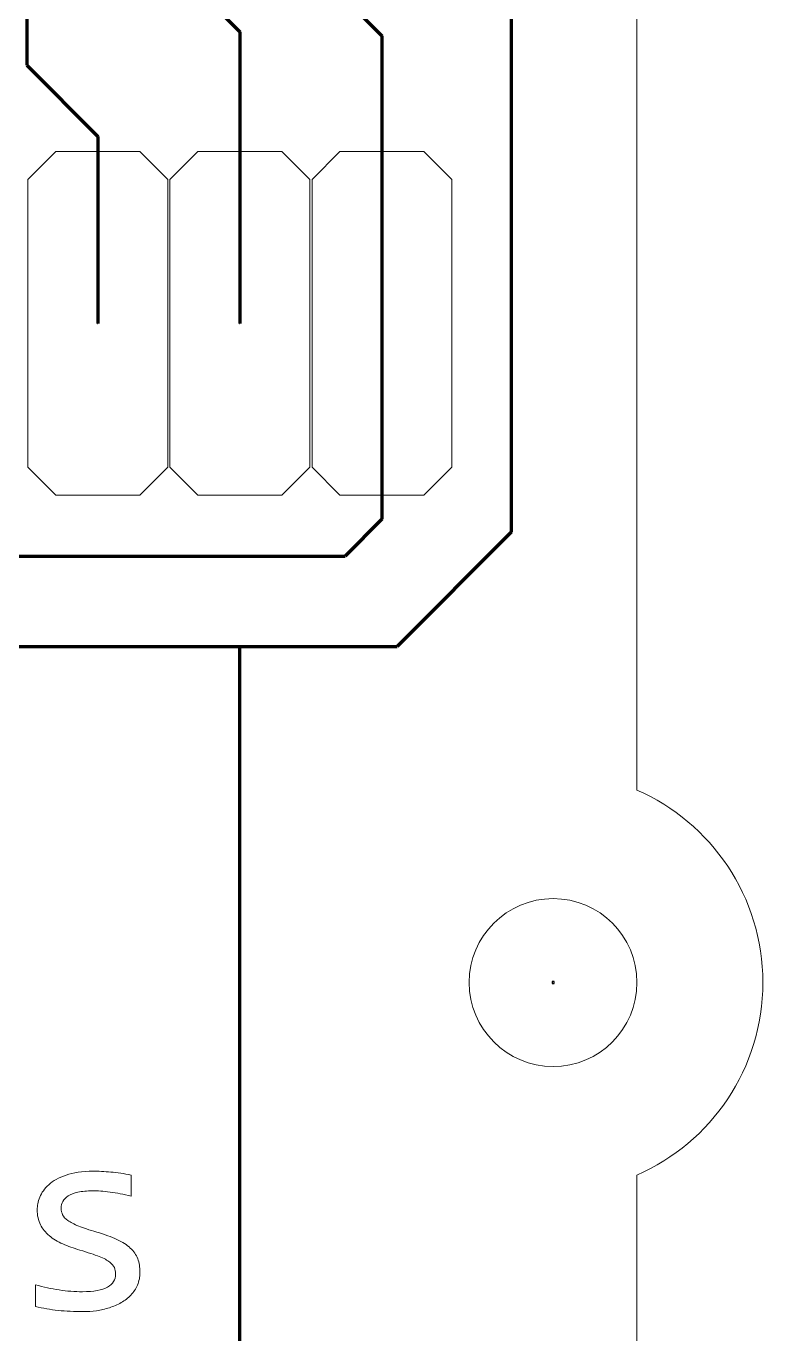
# Model space of a CAD drawing. Header units: millimetres. Extents: x 10 to 148, y -145 to 146.
# Drawn here: x 134.91 to 148.08, y 95.01 to 118.37 of the extents above; entities that cross this region are included whole.
import ezdxf

# ---------------------------------------------------------------- set-up
doc = ezdxf.new("R2010")
doc.units = ezdxf.units.MM
doc.header["$MEASUREMENT"] = 0
doc.layers.add('Layer 1', color=7, linetype='Continuous')

msp = doc.modelspace()

# ---------------------------------------------------------------- linework, layer by layer
at = {"layer": 'Layer 1', "lineweight": 18}
msp.add_ellipse((144.3334, 101.2844), major_axis=(0, 1.5), ratio=1, dxfattribs=at)
for points in [[(145.8334, 138.5506), (145.8334, 138.5506), (145.8334, 104.7223), (145.8334, 104.7223)], [(145.8334, 97.8465), (145.8334, 97.8465), (145.8334, 72.0551), (145.8334, 72.0551)]]:
    msp.add_open_spline(points, degree=3, dxfattribs=at)
at = {"layer": 'Layer 1', "color": 6, "lineweight": 120}
for points in [[(134.9242, 131.5557), (134.9242, 131.5557), (134.9233, 117.6708), (134.9233, 117.6708)], [(139.6354, 119.8338), (139.6354, 119.8338), (141.2741, 118.195), (141.2741, 118.195)], [(137.4658, 119.5352), (137.4658, 119.5352), (138.7341, 118.2669), (138.7341, 118.2669)], [(143.5835, 118.5222), (143.5835, 118.5222), (143.5834, 109.3275), (143.5834, 109.3275)], [(138.7341, 118.2669), (138.7341, 118.2669), (138.7341, 113.0592), (138.7341, 113.0592)], [(141.2741, 118.195), (141.2741, 118.195), (141.2741, 109.5614), (141.2741, 109.5614)], [(134.9233, 117.6708), (134.9233, 117.6708), (136.1941, 116.3999), (136.1941, 116.3999)], [(136.1941, 116.3999), (136.1941, 116.3999), (136.1941, 113.0592), (136.1941, 113.0592)], [(141.2741, 109.5614), (141.2741, 109.5614), (140.6141, 108.9014), (140.6141, 108.9014)], [(143.5834, 109.3275), (143.5834, 109.3275), (141.5447, 107.2888), (141.5447, 107.2888)], [(103.6616, 108.9016), (103.6616, 108.9016), (140.6141, 108.9014), (140.6141, 108.9014)], [(102.164, 107.289), (102.164, 107.289), (141.5447, 107.2888), (141.5447, 107.2888)], [(138.7338, 70.8132), (138.7338, 70.8132), (138.7323, 107.2888), (138.7323, 107.2888)]]:
    msp.add_open_spline(points, degree=3, dxfattribs=at)
at = {"layer": 'Layer 1', "lineweight": 9}
for points in [[(134.9441, 110.491), (134.9441, 110.491), (134.9441, 115.6274), (134.9441, 115.6274), (134.9441, 115.6274), (135.4441, 116.1274), (135.4441, 116.1274), (135.4441, 116.1274), (136.9441, 116.1274), (136.9441, 116.1274), (136.9441, 116.1274), (137.4441, 115.6274), (137.4441, 115.6274), (137.4441, 115.6274), (137.4441, 110.491), (137.4441, 110.491), (137.4441, 110.491), (136.9441, 109.991), (136.9441, 109.991), (136.9441, 109.991), (135.4441, 109.991), (135.4441, 109.991), (135.4441, 109.991), (134.9441, 110.491), (134.9441, 110.491)], [(137.4841, 110.491), (137.4841, 110.491), (137.4841, 115.6274), (137.4841, 115.6274), (137.4841, 115.6274), (137.9841, 116.1274), (137.9841, 116.1274), (137.9841, 116.1274), (139.4841, 116.1274), (139.4841, 116.1274), (139.4841, 116.1274), (139.9841, 115.6274), (139.9841, 115.6274), (139.9841, 115.6274), (139.9841, 110.491), (139.9841, 110.491), (139.9841, 110.491), (139.4841, 109.991), (139.4841, 109.991), (139.4841, 109.991), (137.9841, 109.991), (137.9841, 109.991), (137.9841, 109.991), (137.4841, 110.491), (137.4841, 110.491)], [(140.0241, 110.491), (140.0241, 110.491), (140.0241, 115.6274), (140.0241, 115.6274), (140.0241, 115.6274), (140.5241, 116.1274), (140.5241, 116.1274), (140.5241, 116.1274), (142.0241, 116.1274), (142.0241, 116.1274), (142.0241, 116.1274), (142.5241, 115.6274), (142.5241, 115.6274), (142.5241, 115.6274), (142.5241, 110.491), (142.5241, 110.491), (142.5241, 110.491), (142.0241, 109.991), (142.0241, 109.991), (142.0241, 109.991), (140.5241, 109.991), (140.5241, 109.991), (140.5241, 109.991), (140.0241, 110.491), (140.0241, 110.491)]]:
    msp.add_open_spline(points, degree=3, knots=[0, 0, 0, 0, 0.125, 0.125, 0.125, 0.25, 0.25, 0.25, 0.375, 0.375, 0.375, 0.5, 0.5, 0.5, 0.625, 0.625, 0.625, 0.75, 0.75, 0.75, 0.875, 0.875, 0.875, 1, 1, 1, 1], dxfattribs=at)
at = {"layer": 'Layer 1', "color": 5}
for points in [[(136.1941, 113.0575), (136.1941, 113.0575), (136.1906, 113.0575), (136.1906, 113.0575), (136.1906, 113.0575), (136.1906, 113.061), (136.1906, 113.061), (136.1906, 113.061), (136.1941, 113.061), (136.1941, 113.061), (136.1941, 113.061), (136.1941, 113.0575), (136.1941, 113.0575)], [(138.7341, 113.0575), (138.7341, 113.0575), (138.7306, 113.0575), (138.7306, 113.0575), (138.7306, 113.0575), (138.7306, 113.061), (138.7306, 113.061), (138.7306, 113.061), (138.7341, 113.061), (138.7341, 113.061), (138.7341, 113.061), (138.7341, 113.0575), (138.7341, 113.0575)], [(141.2741, 113.0575), (141.2741, 113.0575), (141.2706, 113.0575), (141.2706, 113.0575), (141.2706, 113.0575), (141.2706, 113.061), (141.2706, 113.061), (141.2706, 113.061), (141.2741, 113.061), (141.2741, 113.061), (141.2741, 113.061), (141.2741, 113.0575), (141.2741, 113.0575)]]:
    msp.add_open_spline(points, degree=3, knots=[0, 0, 0, 0, 0.25, 0.25, 0.25, 0.5, 0.5, 0.5, 0.75, 0.75, 0.75, 1, 1, 1, 1], dxfattribs=at)
at = {"layer": 'Layer 1', "color": 5, "lineweight": 9}
for points in [[(136.1941, 113.0575), (136.1941, 113.0575), (136.1906, 113.0575), (136.1906, 113.0575), (136.1906, 113.0575), (136.1906, 113.061), (136.1906, 113.061), (136.1906, 113.061), (136.1941, 113.061), (136.1941, 113.061), (136.1941, 113.061), (136.1941, 113.0575), (136.1941, 113.0575)], [(138.7341, 113.0575), (138.7341, 113.0575), (138.7306, 113.0575), (138.7306, 113.0575), (138.7306, 113.0575), (138.7306, 113.061), (138.7306, 113.061), (138.7306, 113.061), (138.7341, 113.061), (138.7341, 113.061), (138.7341, 113.061), (138.7341, 113.0575), (138.7341, 113.0575)], [(141.2741, 113.0575), (141.2741, 113.0575), (141.2706, 113.0575), (141.2706, 113.0575), (141.2706, 113.0575), (141.2706, 113.061), (141.2706, 113.061), (141.2706, 113.061), (141.2741, 113.061), (141.2741, 113.061), (141.2741, 113.061), (141.2741, 113.0575), (141.2741, 113.0575)]]:
    msp.add_open_spline(points, degree=3, knots=[0, 0, 0, 0, 0.25, 0.25, 0.25, 0.5, 0.5, 0.5, 0.75, 0.75, 0.75, 1, 1, 1, 1], dxfattribs=at)
at = {"layer": 'Layer 1', "lineweight": 18}
msp.add_open_spline([(145.8334, 104.7223), (147.1577, 104.1437), (148.0834, 102.8221), (148.0834, 101.2844), (148.0834, 99.7467), (147.1577, 98.4251), (145.8334, 97.8465)], degree=3, knots=[0, 0, 0, 0, 0.5, 0.5, 0.5, 1, 1, 1, 1], dxfattribs=at)
at = {"layer": 'Layer 1'}
msp.add_open_spline([(144.3158, 101.2668), (144.3158, 101.2668), (144.3158, 101.3021), (144.3158, 101.3021), (144.3158, 101.3021), (144.3511, 101.3021), (144.3511, 101.3021), (144.3511, 101.3021), (144.3511, 101.2668), (144.3511, 101.2668), (144.3511, 101.2668), (144.3158, 101.2668), (144.3158, 101.2668)], degree=3, knots=[0, 0, 0, 0, 0.25, 0.25, 0.25, 0.5, 0.5, 0.5, 0.75, 0.75, 0.75, 1, 1, 1, 1], dxfattribs=at)
at = {"layer": 'Layer 1', "color": 1, "lineweight": 9}
msp.add_open_spline([(144.3158, 101.2668), (144.3158, 101.2668), (144.3158, 101.3021), (144.3158, 101.3021), (144.3158, 101.3021), (144.3511, 101.3021), (144.3511, 101.3021), (144.3511, 101.3021), (144.3511, 101.2668), (144.3511, 101.2668), (144.3511, 101.2668), (144.3158, 101.2668), (144.3158, 101.2668)], degree=3, knots=[0, 0, 0, 0, 0.25, 0.25, 0.25, 0.5, 0.5, 0.5, 0.75, 0.75, 0.75, 1, 1, 1, 1], dxfattribs=at)
at = {"layer": 'Layer 1', "color": 161, "lineweight": 9}
msp.add_open_spline([(136.9484, 96.1104), (136.9484, 96.0248), (136.9335, 95.9482), (136.9047, 95.8807), (136.8759, 95.8132), (136.8364, 95.7531), (136.7862, 95.7013), (136.7368, 95.6486), (136.6784, 95.6041), (136.6125, 95.5671), (136.5467, 95.53), (136.4759, 95.4996), (136.401, 95.4757), (136.3261, 95.4518), (136.2495, 95.4337), (136.1705, 95.423), (136.0915, 95.4115), (136.0149, 95.4057), (135.9392, 95.4057), (135.7746, 95.4057), (135.6239, 95.4132), (135.4856, 95.428), (135.3482, 95.4428), (135.2132, 95.4667), (135.0815, 95.4996), (135.0815, 95.4996), (135.0815, 95.8848), (135.0815, 95.8848), (135.223, 95.8445), (135.3638, 95.814), (135.5037, 95.7926), (135.6445, 95.7721), (135.7836, 95.7614), (135.9219, 95.7614), (136.1236, 95.7614), (136.2726, 95.7885), (136.3689, 95.8428), (136.4652, 95.898), (136.5137, 95.9754), (136.5137, 96.0766), (136.5137, 96.1202), (136.5063, 96.1589), (136.4907, 96.1935), (136.4759, 96.2281), (136.4479, 96.261), (136.4076, 96.2923), (136.3672, 96.3236), (136.3047, 96.3565), (136.2199, 96.3902), (136.1351, 96.424), (136.0199, 96.4627), (135.8725, 96.5055), (135.763, 96.5384), (135.6618, 96.5746), (135.5696, 96.6158), (135.4766, 96.6569), (135.3967, 96.7055), (135.3284, 96.7615), (135.2609, 96.8175), (135.2082, 96.8841), (135.1695, 96.959), (135.1309, 97.0348), (135.1111, 97.1245), (135.1111, 97.2274), (135.1111, 97.2949), (135.1267, 97.369), (135.158, 97.4488), (135.1901, 97.5295), (135.2436, 97.6044), (135.3194, 97.6735), (135.3951, 97.7427), (135.4972, 97.8003), (135.6264, 97.8456), (135.7556, 97.8917), (135.917, 97.9147), (136.1104, 97.9147), (136.2059, 97.9147), (136.3112, 97.9098), (136.4273, 97.8991), (136.5434, 97.8892), (136.6644, 97.8711), (136.7903, 97.8456), (136.7903, 97.8456), (136.7903, 97.4702), (136.7903, 97.4702), (136.6578, 97.5023), (136.5327, 97.5262), (136.4141, 97.541), (136.2948, 97.5566), (136.1919, 97.564), (136.1055, 97.564), (136.0001, 97.564), (135.912, 97.5558), (135.8396, 97.5402), (135.768, 97.5237), (135.7095, 97.5015), (135.6659, 97.4735), (135.6214, 97.4455), (135.5893, 97.4126), (135.5696, 97.3755), (135.5507, 97.3377), (135.5408, 97.2973), (135.5408, 97.2537), (135.5408, 97.2101), (135.549, 97.1706), (135.5663, 97.1352), (135.5828, 97.0998), (135.6149, 97.066), (135.6601, 97.0331), (135.7062, 97.0002), (135.7704, 96.9673), (135.8528, 96.9343), (135.9351, 96.9014), (136.0421, 96.8652), (136.1746, 96.8265), (136.3178, 96.7845), (136.4388, 96.7409), (136.5376, 96.6948), (136.6356, 96.6495), (136.7154, 96.5985), (136.7763, 96.5417), (136.8381, 96.4857), (136.8817, 96.4223), (136.9089, 96.3515), (136.9352, 96.2808), (136.9484, 96.2001), (136.9484, 96.1104)], degree=3, knots=[0, 0, 0, 0, 0.0238095, 0.0238095, 0.0238095, 0.047619, 0.047619, 0.047619, 0.0714286, 0.0714286, 0.0714286, 0.0952381, 0.0952381, 0.0952381, 0.1190476, 0.1190476, 0.1190476, 0.1428571, 0.1428571, 0.1428571, 0.1666667, 0.1666667, 0.1666667, 0.1904762, 0.1904762, 0.1904762, 0.2142857, 0.2142857, 0.2142857, 0.2380952, 0.2380952, 0.2380952, 0.2619048, 0.2619048, 0.2619048, 0.2857143, 0.2857143, 0.2857143, 0.3095238, 0.3095238, 0.3095238, 0.3333333, 0.3333333, 0.3333333, 0.3571429, 0.3571429, 0.3571429, 0.3809524, 0.3809524, 0.3809524, 0.4047619, 0.4047619, 0.4047619, 0.4285714, 0.4285714, 0.4285714, 0.452381, 0.452381, 0.452381, 0.4761905, 0.4761905, 0.4761905, 0.5, 0.5, 0.5, 0.5238095, 0.5238095, 0.5238095, 0.547619, 0.547619, 0.547619, 0.5714286, 0.5714286, 0.5714286, 0.5952381, 0.5952381, 0.5952381, 0.6190476, 0.6190476, 0.6190476, 0.6428571, 0.6428571, 0.6428571, 0.6666667, 0.6666667, 0.6666667, 0.6904762, 0.6904762, 0.6904762, 0.7142857, 0.7142857, 0.7142857, 0.7380952, 0.7380952, 0.7380952, 0.7619048, 0.7619048, 0.7619048, 0.7857143, 0.7857143, 0.7857143, 0.8095238, 0.8095238, 0.8095238, 0.8333333, 0.8333333, 0.8333333, 0.8571429, 0.8571429, 0.8571429, 0.8809524, 0.8809524, 0.8809524, 0.9047619, 0.9047619, 0.9047619, 0.9285714, 0.9285714, 0.9285714, 0.952381, 0.952381, 0.952381, 0.9761905, 0.9761905, 0.9761905, 1, 1, 1, 1], dxfattribs=at)

doc.saveas('drawing.dxf')
